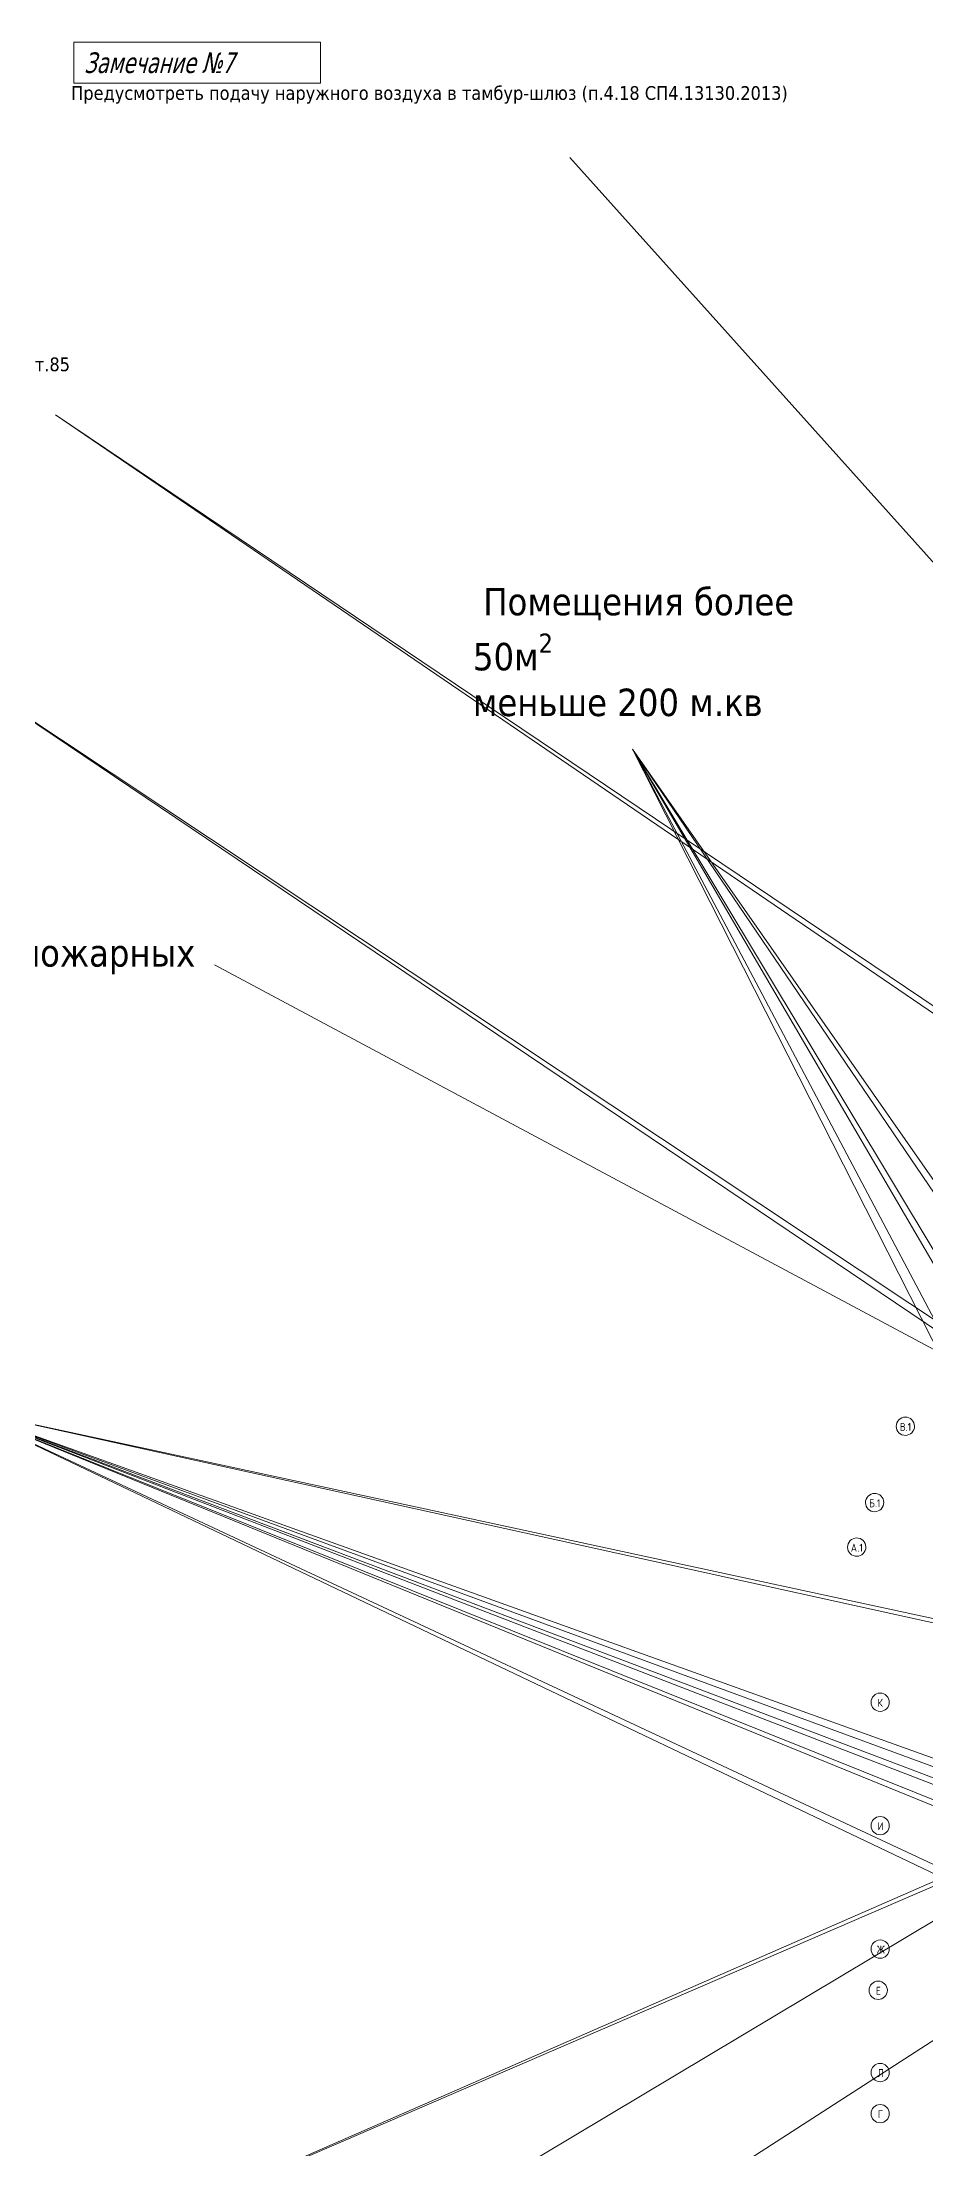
# Model space of a CAD drawing. Header units: millimetres. Extents: x -584918 to 2941280, y 3000189 to 4229862.
# Drawn here: x 126977 to 165646, y 3649491 to 3741658 of the extents above; entities that cross this region are included whole.
import ezdxf

# ---------------------------------------------------------------- set-up
doc = ezdxf.new("R2010")
doc.units = ezdxf.units.MM
for name, color, linetype, lineweight in [('Оси', 7, 'Continuous', 0), ('экспертиза ДУ', 1, 'Continuous', 0), ('экспертиза ДУ пояснения', 6, 'Continuous', 0)]:
    doc.layers.add(name, color=color, linetype=linetype, lineweight=lineweight)
doc.styles.add('GOST Common', font='', dxfattribs={"width": 0.9, "height": 700})
doc.styles.add('ЭКСПЕРТИЗА', font='tahoma.ttf')
doc.styles.get('GOST Common').set_extended_font_data('GOST Common')

# ---------------------------------------------------------------- blocks, each defined once
blk = doc.blocks.new('Ось сетки - Круг_Ø8 мм-6577-АР Этаж 01')
at = {"layer": 'Оси'}
for start, end in [(360, 180), (180, 360)]:
    blk.add_arc((0, 0), 4, start, end, dxfattribs=at)

msp = doc.modelspace()

# ---------------------------------------------------------------- linework, layer by layer
at = {"layer": 'экспертиза ДУ', "lineweight": 0}
msp.add_lwpolyline([(128360.014, 3741657.637), (139160.014, 3741657.637), (139160.014, 3739857.637), (128360.014, 3739857.637), (128360.014, 3741657.637)], dxfattribs=at)
at = {"layer": 'экспертиза ДУ'}
for points in [[(215439.194, 3663794.928), (150067.279, 3736608.128)], [(211270.319, 3668294.075), (127557.279, 3725348.128)], [(127557.279, 3725348.128), (212170.717, 3668385.589)], [(123417.279, 3714058.128), (203228.719, 3660286.242)], [(204276.326, 3660342.549), (123417.279, 3714058.128)], [(185031.26, 3657113.588), (123227.279, 3681908.128)], [(123227.279, 3681908.128), (189847.897, 3656232.574)], [(190835.323, 3656300.188), (123227.279, 3681908.128)], [(183315.141, 3668688.902), (123227.279, 3681908.128)], [(123227.279, 3681908.128), (184263.031, 3668737.188)], [(171347.653, 3659430.045), (123227.279, 3681908.128)], [(118317.279, 3630968.128), (188059.209, 3672669.268)], [(187297.279, 3670188.128), (128427.279, 3644768.128), (186337.279, 3670088.128)]]:
    msp.add_lwpolyline(points, dxfattribs=at)
at = {"layer": 'экспертиза ДУ', "elevation": 0}
for points in [[(123227.279, 3681908.128), (177580.647, 3661952.7)], [(178568.883, 3662056.765), (123227.279, 3681908.128)], [(123227.279, 3681908.128), (184197.126, 3657070.823)], [(123227.279, 3681908.128), (170513.519, 3659387.28)]]:
    msp.add_lwpolyline(points, dxfattribs=at)
at = {"layer": 'экспертиза ДУ пояснения', "elevation": 0}
for points in [[(152813.643, 3710722.104), (177580.647, 3661952.7)], [(178568.883, 3662056.765), (152813.643, 3710722.104)], [(152813.643, 3710722.104), (184197.126, 3657070.823)]]:
    msp.add_lwpolyline(points, dxfattribs=at)
at = {"layer": 'экспертиза ДУ пояснения'}
for points in [[(185031.26, 3657113.588), (152813.643, 3710722.104)], [(152813.643, 3710722.104), (189847.897, 3656232.574)], [(190835.323, 3656300.188), (152813.643, 3710722.104)], [(134518.895, 3701289.819), (188059.209, 3672669.268)], [(151001.146, 3644572.53), (167434.359, 3655180.649)]]:
    msp.add_lwpolyline(points, dxfattribs=at)

# ---------------------------------------------------------------- block references
at = {"layer": 'Оси', "xscale": 99.99999999999993, "yscale": 99.99999999999993, "zscale": 99.99999999999993}
for p, rotation in [((164748.468, 3681104.694), 248.0513009164574), ((163402.874, 3677765.626), 248.0513009164574), ((162617.943, 3675817.836), 248.0513009164574), ((163645.369, 3669030.649), 269.9999999999994), ((163645.369, 3663630.649), 269.9999999999994), ((163645.369, 3658230.649), 269.9999999999994), ((163559.68, 3656430.649), 269.9999999999994), ((163645.369, 3652830.649), 269.9999999999994), ((163645.369, 3651030.649), 269.9999999999994)]:
    msp.add_blockref('Ось сетки - Круг_Ø8 мм-6577-АР Этаж 01', p, dxfattribs=dict(at, rotation=rotation))

# ---------------------------------------------------------------- texts
at = {"layer": 'Оси', "char_height": 350, "attachment_point": 1, "style": 'GOST Common'}
for s, insert, width in [('\\fGOST Common|b0|i0|c204|p34|;\\W.9;В', (164507.901, 3681250.86), 310.25306), ('.1', (164763.885, 3681250.86), 303.03787), ('\\fGOST Common|b0|i0|c204|p34|;\\W.9;Б', (163162.306, 3677911.792), 310.25306), ('.1', (163418.29, 3677911.792), 303.03787), ('\\fGOST Common|b0|i0|c204|p34|;\\W.9;А', (162362.526, 3675964.003), 346.329), ('.1', (162648.276, 3675964.003), 303.03787), ('\\fGOST Common|b0|i0|c204|p34|;\\W.9;К', (163532.046, 3669183.236), 310.25306), ('\\fGOST Common|b0|i0|c204|p34|;\\W.9;И', (163532.046, 3663783.236), 310.25306), ('\\fGOST Common|b0|i0|c204|p34|;\\W.9;Ж', (163499.196, 3658383.236), 389.62012), ('\\fGOST Common|b0|i0|c204|p34|;\\W.9;Е', (163461.207, 3656583.236), 274.17712), ('\\fGOST Common|b0|i0|c204|p34|;\\W.9;Л', (163534.746, 3652983.236), 303.03787), ('\\fGOST Common|b0|i0|c204|p34|;\\W.9;Г', (163546.896, 3651183.236), 274.17712)]:
    msp.add_mtext(s, dxfattribs=dict(at, insert=insert, width=width))
at = {"layer": 'экспертиза ДУ', "lineweight": 0, "style": 'ЭКСПЕРТИЗА', "oblique": 14.99997778, "width": 0.8}
msp.add_text('Замечание №7', height=900, dxfattribs=at).set_placement((128810.014, 3740307.637))
at = {"layer": 'экспертиза ДУ', "color": 6, "ltscale": 100, "char_height": 600, "width": 32500, "attachment_point": 1, "style": 'ЭКСПЕРТИЗА'}
for s, insert in [('{\\C256;Предусмотреть подачу наружного воздуха в тамбур-шлюз (п.4.18 СП4.13130.2013)}', (128247.279, 3739732.2)), ('{\\C256;Предусмотреть дымоудаление и подачу наружного воздуха в нижнюю часть \\A1;коридора\\A0; для возмещения объемов удаляемых из него продуктов горения. (ч.3 ст.85 ФЗ №123) \\fTahoma|b0|i1|c204|p34;(Письмо ВНИИПО - https://disk.yandex.ru/i/eMJ0cztdR0yEwQ)}', (95957.279, 3728862.2))]:
    msp.add_mtext(s, dxfattribs=dict(at, insert=insert))
at = {"layer": 'экспертиза ДУ пояснения', "color": 30, "lineweight": 0, "insert": (145828.059, 3717783.521, 0), "char_height": 1200, "width": 16585.28559, "attachment_point": 1, "style": 'ЭКСПЕРТИЗА'}
msp.add_mtext(' {\\A1;\\C2;Помещения более 50м\\H0.7x;\\S2^ ;\\H1.42857x;\\P}меньше 200 м.кв', dxfattribs=at)
at = {"layer": 'экспертиза ДУ пояснения', "color": 2, "lineweight": 0, "insert": (118309.66, 3702414.706, 0), "char_height": 1200, "width": 20787.22348, "attachment_point": 1, "style": 'ЭКСПЕРТИЗА'}
msp.add_mtext('Лифт для пожарных', dxfattribs=at)

doc.saveas('drawing.dxf')
